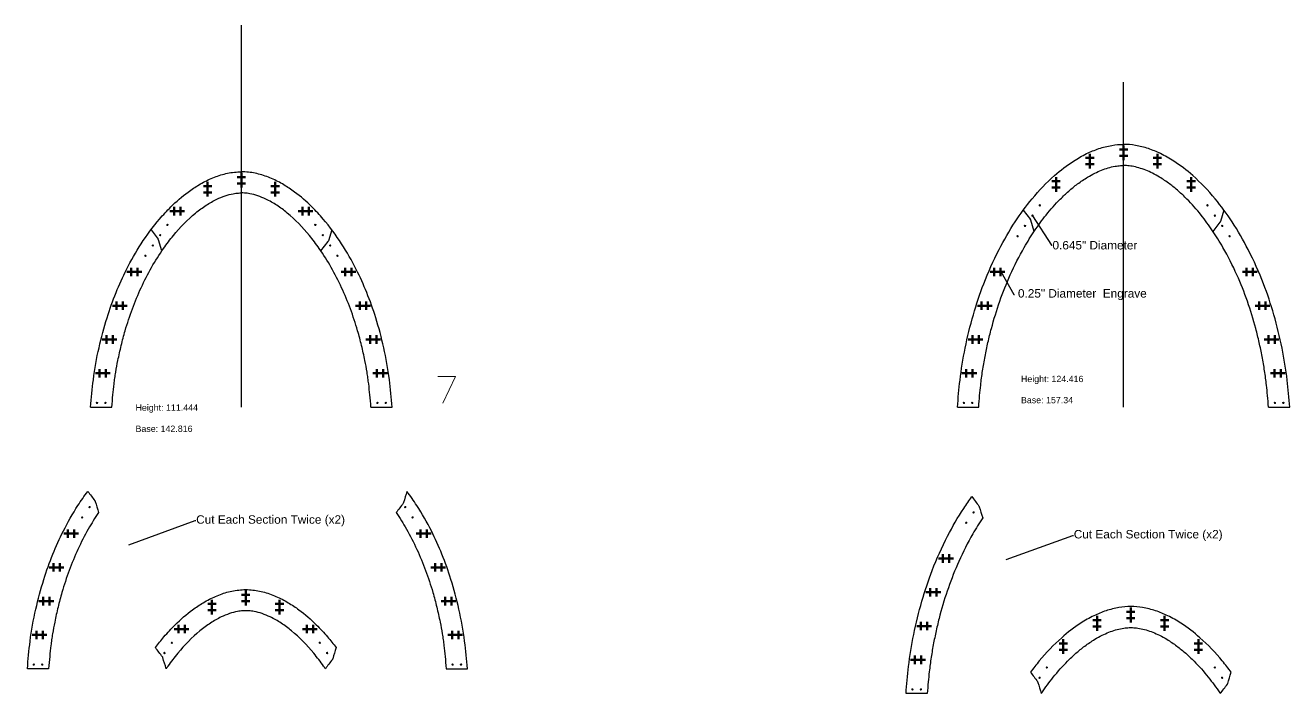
# Model space of a CAD drawing. Header units: inches. Extents: x -241 to 10083, y -1696 to 1281.
# Drawn here: x 1152 to 1750, y -1476 to -1160 of the extents above; entities that cross this region are included whole.
import ezdxf
from ezdxf import colors
from ezdxf.entities.mleader import LeaderData, LeaderLine
from ezdxf.math import Vec2, Vec3

# ---------------------------------------------------------------- set-up
doc = ezdxf.new("R2010")
doc.units = ezdxf.units.IN
doc.header["$MEASUREMENT"] = 0
doc.header["$PDMODE"] = 2
doc.header["$PDSIZE"] = 2
for name, color, linetype, lineweight in [('Annotation', 7, 'Continuous', 9), ('Drilling', 3, 'Continuous', 13), ('Engrave', 4, 'Continuous', 50)]:
    doc.layers.add(name, color=color, linetype=linetype, lineweight=lineweight)
doc.styles.get("Standard").update_dxf_attribs({"font": 'Arial.ttf'})

# ---------------------------------------------------------------- blocks, each defined once
blk = doc.blocks.new('*U521')
at = {"layer": 'Engrave'}
blk.add_point((0, 0), dxfattribs=at)
blk = doc.blocks.new('*U522')
at = {"layer": 'Engrave', "color": 0, "linetype": 'ByBlock', "lineweight": -2, "transparency": 16777216}
for p in [(0, 0), (3, 0)]:
    blk.add_blockref('*U521', p, dxfattribs=at)
blk = doc.blocks.new('*U1329')
at = {"layer": 'Engrave'}
blk.add_point((0, 0), dxfattribs=at)
blk = doc.blocks.new('*U1330')
at = {"layer": 'Engrave', "color": 0, "linetype": 'ByBlock', "lineweight": -2, "transparency": 16777216}
for p in [(0, 0), (3, 0)]:
    blk.add_blockref('*U1329', p, dxfattribs=at)
blk = doc.blocks.new('*U1331')
at = {"layer": 'Engrave'}
blk.add_point((0, 0), dxfattribs=at)
blk = doc.blocks.new('*U1332')
at = {"layer": 'Engrave', "color": 0, "linetype": 'ByBlock', "lineweight": -2, "transparency": 16777216}
for p in [(0, 0), (3, 0)]:
    blk.add_blockref('*U1331', p, dxfattribs=at)
blk = doc.blocks.new('*U1333')
at = {"layer": 'Engrave'}
blk.add_point((0, 0), dxfattribs=at)
blk = doc.blocks.new('*U1334')
at = {"layer": 'Engrave', "color": 0, "linetype": 'ByBlock', "lineweight": -2, "transparency": 16777216}
for p in [(0, 0), (3, 0)]:
    blk.add_blockref('*U1333', p, dxfattribs=at)
blk = doc.blocks.new('*U1335')
at = {"layer": 'Engrave'}
blk.add_point((0, 0), dxfattribs=at)
blk = doc.blocks.new('*U1336')
at = {"layer": 'Engrave', "color": 0, "linetype": 'ByBlock', "lineweight": -2, "transparency": 16777216}
for p in [(0, 0), (3, 0)]:
    blk.add_blockref('*U1335', p, dxfattribs=at)
blk = doc.blocks.new('*U1337')
at = {"layer": 'Engrave'}
blk.add_point((0, 0), dxfattribs=at)
blk = doc.blocks.new('*U1338')
at = {"layer": 'Engrave', "color": 0, "linetype": 'ByBlock', "lineweight": -2, "transparency": 16777216}
for p in [(0, 0), (3, 0)]:
    blk.add_blockref('*U1337', p, dxfattribs=at)
blk = doc.blocks.new('*U1339')
at = {"layer": 'Engrave'}
blk.add_point((0, 0), dxfattribs=at)
blk = doc.blocks.new('*U1340')
at = {"layer": 'Engrave', "color": 0, "linetype": 'ByBlock', "lineweight": -2, "transparency": 16777216}
for p in [(0, 0), (3, 0)]:
    blk.add_blockref('*U1339', p, dxfattribs=at)
blk = doc.blocks.new('*U1341')
at = {"layer": 'Engrave'}
blk.add_point((0, 0), dxfattribs=at)
blk = doc.blocks.new('*U1342')
at = {"layer": 'Engrave', "color": 0, "linetype": 'ByBlock', "lineweight": -2, "transparency": 16777216}
for p in [(0, 0), (3, 0)]:
    blk.add_blockref('*U1341', p, dxfattribs=at)
blk = doc.blocks.new('*U1343')
at = {"layer": 'Engrave'}
blk.add_point((0, 0), dxfattribs=at)
blk = doc.blocks.new('*U1344')
at = {"layer": 'Engrave', "color": 0, "linetype": 'ByBlock', "lineweight": -2, "transparency": 16777216}
for p in [(0, 0), (3, 0)]:
    blk.add_blockref('*U1343', p, dxfattribs=at)
blk = doc.blocks.new('*U1345')
at = {"layer": 'Engrave'}
blk.add_point((0, 0), dxfattribs=at)
blk = doc.blocks.new('*U1346')
at = {"layer": 'Engrave', "color": 0, "linetype": 'ByBlock', "lineweight": -2, "transparency": 16777216}
for p in [(0, 0), (3, 0)]:
    blk.add_blockref('*U1345', p, dxfattribs=at)
blk = doc.blocks.new('*U1347')
at = {"layer": 'Engrave'}
blk.add_point((0, 0), dxfattribs=at)
blk = doc.blocks.new('*U1348')
at = {"layer": 'Engrave', "color": 0, "linetype": 'ByBlock', "lineweight": -2, "transparency": 16777216}
for p in [(0, 0), (3, 0)]:
    blk.add_blockref('*U1347', p, dxfattribs=at)
blk = doc.blocks.new('*U1349')
at = {"layer": 'Engrave'}
blk.add_point((0, 0), dxfattribs=at)
blk = doc.blocks.new('*U1350')
at = {"layer": 'Engrave', "color": 0, "linetype": 'ByBlock', "lineweight": -2, "transparency": 16777216}
for p in [(0, 0), (3, 0)]:
    blk.add_blockref('*U1349', p, dxfattribs=at)
blk = doc.blocks.new('*U1351')
at = {"layer": 'Engrave'}
blk.add_point((0, 0), dxfattribs=at)
blk = doc.blocks.new('*U1352')
at = {"layer": 'Engrave', "color": 0, "linetype": 'ByBlock', "lineweight": -2, "transparency": 16777216}
for p in [(0, 0), (3, 0)]:
    blk.add_blockref('*U1351', p, dxfattribs=at)
blk = doc.blocks.new('*U1353')
at = {"layer": 'Engrave'}
blk.add_point((0, 0), dxfattribs=at)
blk = doc.blocks.new('*U1354')
at = {"layer": 'Engrave', "color": 0, "linetype": 'ByBlock', "lineweight": -2, "transparency": 16777216}
for p in [(0, 0), (3, 0)]:
    blk.add_blockref('*U1353', p, dxfattribs=at)
blk = doc.blocks.new('*U1355')
at = {"layer": 'Engrave'}
blk.add_point((0, 0), dxfattribs=at)
blk = doc.blocks.new('*U1356')
at = {"layer": 'Engrave', "color": 0, "linetype": 'ByBlock', "lineweight": -2, "transparency": 16777216}
for p in [(0, 0), (3, 0)]:
    blk.add_blockref('*U1355', p, dxfattribs=at)
blk = doc.blocks.new('*U1357')
at = {"layer": 'Engrave'}
blk.add_point((0, 0), dxfattribs=at)
blk = doc.blocks.new('*U1358')
at = {"layer": 'Engrave', "color": 0, "linetype": 'ByBlock', "lineweight": -2, "transparency": 16777216}
for p in [(0, 0), (3, 0)]:
    blk.add_blockref('*U1357', p, dxfattribs=at)
blk = doc.blocks.new('*U1359')
at = {"layer": 'Engrave'}
blk.add_point((0, 0), dxfattribs=at)
blk = doc.blocks.new('*U1360')
at = {"layer": 'Engrave', "color": 0, "linetype": 'ByBlock', "lineweight": -2, "transparency": 16777216}
for p in [(0, 0), (3, 0)]:
    blk.add_blockref('*U1359', p, dxfattribs=at)
blk = doc.blocks.new('*U1361')
at = {"layer": 'Engrave'}
blk.add_point((0, 0), dxfattribs=at)
blk = doc.blocks.new('*U1362')
at = {"layer": 'Engrave', "color": 0, "linetype": 'ByBlock', "lineweight": -2, "transparency": 16777216}
for p in [(0, 0), (3, 0)]:
    blk.add_blockref('*U1361', p, dxfattribs=at)
blk = doc.blocks.new('*U1363')
at = {"layer": 'Engrave'}
blk.add_point((0, 0), dxfattribs=at)
blk = doc.blocks.new('*U1364')
at = {"layer": 'Engrave', "color": 0, "linetype": 'ByBlock', "lineweight": -2, "transparency": 16777216}
for p in [(0, 0), (3, 0)]:
    blk.add_blockref('*U1363', p, dxfattribs=at)
blk = doc.blocks.new('*U1365')
at = {"layer": 'Engrave'}
blk.add_point((0, 0), dxfattribs=at)
blk = doc.blocks.new('*U1366')
at = {"layer": 'Engrave', "color": 0, "linetype": 'ByBlock', "lineweight": -2, "transparency": 16777216}
for p in [(0, 0), (3, 0)]:
    blk.add_blockref('*U1365', p, dxfattribs=at)
blk = doc.blocks.new('*U1367')
at = {"layer": 'Engrave'}
blk.add_point((0, 0), dxfattribs=at)
blk = doc.blocks.new('*U1368')
at = {"layer": 'Engrave', "color": 0, "linetype": 'ByBlock', "lineweight": -2, "transparency": 16777216}
for p in [(0, 0), (3, 0)]:
    blk.add_blockref('*U1367', p, dxfattribs=at)
blk = doc.blocks.new('*U1369')
at = {"layer": 'Engrave'}
blk.add_point((0, 0), dxfattribs=at)
blk = doc.blocks.new('*U1370')
at = {"layer": 'Engrave', "color": 0, "linetype": 'ByBlock', "lineweight": -2, "transparency": 16777216}
for p in [(0, 0), (3, 0)]:
    blk.add_blockref('*U1369', p, dxfattribs=at)
blk = doc.blocks.new('*U1379')
at = {"layer": 'Engrave'}
blk.add_point((0, 0), dxfattribs=at)
blk = doc.blocks.new('*U1380')
at = {"layer": 'Engrave', "color": 0, "linetype": 'ByBlock', "lineweight": -2, "transparency": 16777216}
for p in [(0, 0), (3, 0)]:
    blk.add_blockref('*U1379', p, dxfattribs=at)
blk = doc.blocks.new('*U1381')
at = {"layer": 'Engrave'}
blk.add_point((0, 0), dxfattribs=at)
blk = doc.blocks.new('*U1382')
at = {"layer": 'Engrave', "color": 0, "linetype": 'ByBlock', "lineweight": -2, "transparency": 16777216}
for p in [(0, 0), (3, 0)]:
    blk.add_blockref('*U1381', p, dxfattribs=at)
blk = doc.blocks.new('*U1383')
at = {"layer": 'Engrave'}
blk.add_point((0, 0), dxfattribs=at)
blk = doc.blocks.new('*U1384')
at = {"layer": 'Engrave', "color": 0, "linetype": 'ByBlock', "lineweight": -2, "transparency": 16777216}
for p in [(0, 0), (3, 0)]:
    blk.add_blockref('*U1383', p, dxfattribs=at)
blk = doc.blocks.new('*U1385')
at = {"layer": 'Engrave'}
blk.add_point((0, 0), dxfattribs=at)
blk = doc.blocks.new('*U1386')
at = {"layer": 'Engrave', "color": 0, "linetype": 'ByBlock', "lineweight": -2, "transparency": 16777216}
for p in [(0, 0), (3, 0)]:
    blk.add_blockref('*U1385', p, dxfattribs=at)
blk = doc.blocks.new('*U1387')
at = {"layer": 'Engrave'}
blk.add_point((0, 0), dxfattribs=at)
blk = doc.blocks.new('*U1388')
at = {"layer": 'Engrave', "color": 0, "linetype": 'ByBlock', "lineweight": -2, "transparency": 16777216}
for p in [(0, 0), (3, 0)]:
    blk.add_blockref('*U1387', p, dxfattribs=at)
blk = doc.blocks.new('*U1389')
at = {"layer": 'Engrave'}
blk.add_point((0, 0), dxfattribs=at)
blk = doc.blocks.new('*U1390')
at = {"layer": 'Engrave', "color": 0, "linetype": 'ByBlock', "lineweight": -2, "transparency": 16777216}
for p in [(0, 0), (3, 0)]:
    blk.add_blockref('*U1389', p, dxfattribs=at)
blk = doc.blocks.new('*U1391')
at = {"layer": 'Engrave'}
blk.add_point((0, 0), dxfattribs=at)
blk = doc.blocks.new('*U1392')
at = {"layer": 'Engrave', "color": 0, "linetype": 'ByBlock', "lineweight": -2, "transparency": 16777216}
for p in [(0, 0), (3, 0)]:
    blk.add_blockref('*U1391', p, dxfattribs=at)
blk = doc.blocks.new('*U1438')
at = {"layer": 'Engrave'}
blk.add_point((0, 0), dxfattribs=at)
blk = doc.blocks.new('*U1439')
at = {"layer": 'Engrave', "color": 0, "linetype": 'ByBlock', "lineweight": -2, "transparency": 16777216}
for p in [(0, 0), (3, 0)]:
    blk.add_blockref('*U1438', p, dxfattribs=at)
blk = doc.blocks.new('*U1440')
at = {"layer": 'Engrave'}
blk.add_point((0, 0), dxfattribs=at)
blk = doc.blocks.new('*U1441')
at = {"layer": 'Engrave', "color": 0, "linetype": 'ByBlock', "lineweight": -2, "transparency": 16777216}
for p in [(0, 0), (3, 0)]:
    blk.add_blockref('*U1440', p, dxfattribs=at)
blk = doc.blocks.new('*U1442')
at = {"layer": 'Engrave'}
blk.add_point((0, 0), dxfattribs=at)
blk = doc.blocks.new('*U1443')
at = {"layer": 'Engrave', "color": 0, "linetype": 'ByBlock', "lineweight": -2, "transparency": 16777216}
for p in [(0, 0), (3, 0)]:
    blk.add_blockref('*U1442', p, dxfattribs=at)
blk = doc.blocks.new('*U1444')
at = {"layer": 'Engrave'}
blk.add_point((0, 0), dxfattribs=at)
blk = doc.blocks.new('*U1445')
at = {"layer": 'Engrave', "color": 0, "linetype": 'ByBlock', "lineweight": -2, "transparency": 16777216}
for p in [(0, 0), (3, 0)]:
    blk.add_blockref('*U1444', p, dxfattribs=at)
blk = doc.blocks.new('*U1446')
at = {"layer": 'Engrave'}
blk.add_point((0, 0), dxfattribs=at)
blk = doc.blocks.new('*U1447')
at = {"layer": 'Engrave', "color": 0, "linetype": 'ByBlock', "lineweight": -2, "transparency": 16777216}
for p in [(0, 0), (3, 0)]:
    blk.add_blockref('*U1446', p, dxfattribs=at)
blk = doc.blocks.new('*U1448')
at = {"layer": 'Engrave'}
blk.add_point((0, 0), dxfattribs=at)
blk = doc.blocks.new('*U1449')
at = {"layer": 'Engrave', "color": 0, "linetype": 'ByBlock', "lineweight": -2, "transparency": 16777216}
for p in [(0, 0), (3, 0)]:
    blk.add_blockref('*U1448', p, dxfattribs=at)
blk = doc.blocks.new('*U1450')
at = {"layer": 'Engrave'}
blk.add_point((0, 0), dxfattribs=at)
blk = doc.blocks.new('*U1451')
at = {"layer": 'Engrave', "color": 0, "linetype": 'ByBlock', "lineweight": -2, "transparency": 16777216}
for p in [(0, 0), (3, 0)]:
    blk.add_blockref('*U1450', p, dxfattribs=at)
blk = doc.blocks.new('*U1452')
at = {"layer": 'Engrave'}
blk.add_point((0, 0), dxfattribs=at)
blk = doc.blocks.new('*U1453')
at = {"layer": 'Engrave', "color": 0, "linetype": 'ByBlock', "lineweight": -2, "transparency": 16777216}
for p in [(0, 0), (3, 0)]:
    blk.add_blockref('*U1452', p, dxfattribs=at)
blk = doc.blocks.new('*U1454')
at = {"layer": 'Engrave'}
blk.add_point((0, 0), dxfattribs=at)
blk = doc.blocks.new('*U1455')
at = {"layer": 'Engrave', "color": 0, "linetype": 'ByBlock', "lineweight": -2, "transparency": 16777216}
for p in [(0, 0), (3, 0)]:
    blk.add_blockref('*U1454', p, dxfattribs=at)
blk = doc.blocks.new('*U1456')
at = {"layer": 'Engrave'}
blk.add_point((0, 0), dxfattribs=at)
blk = doc.blocks.new('*U1457')
at = {"layer": 'Engrave', "color": 0, "linetype": 'ByBlock', "lineweight": -2, "transparency": 16777216}
for p in [(0, 0), (3, 0)]:
    blk.add_blockref('*U1456', p, dxfattribs=at)
blk = doc.blocks.new('*U1458')
at = {"layer": 'Engrave'}
blk.add_point((0, 0), dxfattribs=at)
blk = doc.blocks.new('*U1459')
at = {"layer": 'Engrave', "color": 0, "linetype": 'ByBlock', "lineweight": -2, "transparency": 16777216}
for p in [(0, 0), (3, 0)]:
    blk.add_blockref('*U1458', p, dxfattribs=at)
blk = doc.blocks.new('*U1460')
at = {"layer": 'Engrave'}
blk.add_point((0, 0), dxfattribs=at)
blk = doc.blocks.new('*U1461')
at = {"layer": 'Engrave', "color": 0, "linetype": 'ByBlock', "lineweight": -2, "transparency": 16777216}
for p in [(0, 0), (3, 0)]:
    blk.add_blockref('*U1460', p, dxfattribs=at)
blk = doc.blocks.new('*U1462')
at = {"layer": 'Engrave'}
blk.add_point((0, 0), dxfattribs=at)
blk = doc.blocks.new('*U1463')
at = {"layer": 'Engrave', "color": 0, "linetype": 'ByBlock', "lineweight": -2, "transparency": 16777216}
for p in [(0, 0), (3, 0)]:
    blk.add_blockref('*U1462', p, dxfattribs=at)
blk = doc.blocks.new('*U1464')
at = {"layer": 'Engrave'}
blk.add_point((0, 0), dxfattribs=at)
blk = doc.blocks.new('*U1465')
at = {"layer": 'Engrave', "color": 0, "linetype": 'ByBlock', "lineweight": -2, "transparency": 16777216}
for p in [(0, 0), (3, 0)]:
    blk.add_blockref('*U1464', p, dxfattribs=at)
blk = doc.blocks.new('*U1466')
at = {"layer": 'Engrave'}
blk.add_point((0, 0), dxfattribs=at)
blk = doc.blocks.new('*U1467')
at = {"layer": 'Engrave', "color": 0, "linetype": 'ByBlock', "lineweight": -2, "transparency": 16777216}
for p in [(0, 0), (3, 0)]:
    blk.add_blockref('*U1466', p, dxfattribs=at)
blk = doc.blocks.new('*U1468')
at = {"layer": 'Engrave'}
blk.add_point((0, 0), dxfattribs=at)
blk = doc.blocks.new('*U1469')
at = {"layer": 'Engrave', "color": 0, "linetype": 'ByBlock', "lineweight": -2, "transparency": 16777216}
for p in [(0, 0), (3, 0)]:
    blk.add_blockref('*U1468', p, dxfattribs=at)
blk = doc.blocks.new('*U1470')
at = {"layer": 'Engrave'}
blk.add_point((0, 0), dxfattribs=at)
blk = doc.blocks.new('*U1471')
at = {"layer": 'Engrave', "color": 0, "linetype": 'ByBlock', "lineweight": -2, "transparency": 16777216}
for p in [(0, 0), (3, 0)]:
    blk.add_blockref('*U1470', p, dxfattribs=at)
blk = doc.blocks.new('*U1472')
at = {"layer": 'Engrave'}
blk.add_point((0, 0), dxfattribs=at)
blk = doc.blocks.new('*U1473')
at = {"layer": 'Engrave', "color": 0, "linetype": 'ByBlock', "lineweight": -2, "transparency": 16777216}
for p in [(0, 0), (3, 0)]:
    blk.add_blockref('*U1472', p, dxfattribs=at)
blk = doc.blocks.new('*U1474')
at = {"layer": 'Engrave'}
blk.add_point((0, 0), dxfattribs=at)
blk = doc.blocks.new('*U1475')
at = {"layer": 'Engrave', "color": 0, "linetype": 'ByBlock', "lineweight": -2, "transparency": 16777216}
for p in [(0, 0), (3, 0)]:
    blk.add_blockref('*U1474', p, dxfattribs=at)

msp = doc.modelspace()

# ---------------------------------------------------------------- linework, layer by layer
at = {"transparency": 33554687}
for p, q in [((1253.97619, -1340.6088), (1253.97619, -1159.79582)), ((1182.56844, -1340.6088), (1192.60425, -1340.6088)), ((1315.34812, -1340.6088), (1325.38394, -1340.6088))]:
    msp.add_line(p, q, dxfattribs=at)
for p, q in [((1671.78294, -1340.6088), (1671.78294, -1186.77507)), ((1624.25989, -1247.33956), (1627.62707, -1251.77997)), ((1719.30599, -1247.33956), (1717.6928, -1252.67368)), ((1211.17753, -1256.61171), (1214.52996, -1261.02354)), ((1296.77484, -1256.61171), (1295.1761, -1261.91708)), ((1629.40064, -1257.42885), (1627.78745, -1252.09472)), ((1714.16524, -1257.42885), (1717.53243, -1252.98843)), ((1216.28996, -1266.6454), (1214.69122, -1261.34003)), ((1291.66242, -1266.6454), (1295.01484, -1262.23357)), ((1593.11279, -1340.6088), (1603.14591, -1340.6088)), ((1740.41997, -1340.6088), (1750.45309, -1340.6088))]:
    msp.add_line(p, q)
for points, knots in [([(1593.11279, -1340.6088), (1593.46111, -1336.32939), (1594.22384, -1326.95882), (1596.63236, -1312.31728), (1600.32794, -1297.07158), (1605.56201, -1281.41843), (1612.12697, -1266.65201), (1619.90403, -1253.2031), (1628.57335, -1241.3215), (1637.83752, -1231.56843), (1646.77583, -1224.66464), (1653.95504, -1220.58269), (1660.02879, -1218.06147), (1665.95683, -1216.56987), (1669.87515, -1216.17819), (1671.78294, -1216.19291)], [0, 0, 0, 0, 20.323494166, 44.502167636, 70.167109962, 94.523789449, 122.556892481, 146.52927907, 167.948113322, 192.070462562, 209.954980482, 221.215556976, 231.071621549, 241.03618895, 249.925332968, 249.925332968, 249.925332968, 249.925332968]), ([(1750.45309, -1340.6088), (1750.10476, -1336.32939), (1749.34203, -1326.95882), (1746.93352, -1312.31728), (1743.23793, -1297.07158), (1738.00386, -1281.41843), (1731.43891, -1266.65201), (1723.66185, -1253.2031), (1714.99252, -1241.3215), (1705.72835, -1231.56843), (1696.79004, -1224.66464), (1689.61084, -1220.58269), (1683.53709, -1218.06147), (1677.60905, -1216.56987), (1673.69072, -1216.17819), (1671.78294, -1216.19291)], [0, 0, 0, 0, 20.323494166, 44.502167636, 70.167109962, 94.523789449, 122.556892481, 146.52927907, 167.948113322, 192.070462562, 209.954980482, 221.215556976, 231.071621549, 241.03618895, 249.925332968, 249.925332968, 249.925332968, 249.925332968]), ([(1603.14591, -1340.6088), (1603.29786, -1338.74568), (1603.44984, -1336.90649), (1603.76379, -1333.44956), (1603.92344, -1331.82729), (1604.22952, -1329.0871), (1604.36691, -1327.95922), (1604.66681, -1325.69571), (1604.82858, -1324.56383), (1605.34783, -1321.16832), (1605.73927, -1318.90485), (1606.59742, -1314.41906), (1607.06182, -1312.19726), (1608.06483, -1307.78375), (1608.60437, -1305.58918), (1610.34182, -1299.0474), (1611.6597, -1294.74121), (1614.63179, -1286.26135), (1616.28515, -1282.08819), (1620.10914, -1273.5376), (1622.31508, -1269.17447), (1626.27952, -1262.26773), (1627.91475, -1259.63293), (1631.36066, -1254.51839), (1633.1698, -1252.04246), (1637.20428, -1246.99734), (1639.45224, -1244.45394), (1643.10825, -1240.77433), (1644.43774, -1239.52066), (1647.16499, -1237.12567), (1648.55709, -1235.98956), (1651.53373, -1233.75871), (1653.12608, -1232.67713), (1655.867, -1231.02065), (1657.00096, -1230.39293), (1659.20423, -1229.29145), (1660.26821, -1228.81167), (1662.38594, -1227.97074), (1663.43676, -1227.61058), (1665.57467, -1226.99893), (1666.6555, -1226.74915), (1668.18688, -1226.47916), (1668.6374, -1226.41059), (1669.50781, -1226.3016), (1669.93019, -1226.26072), (1670.80559, -1226.20291), (1671.25664, -1226.18915), (1671.70575, -1226.19262), (1671.70706, -1226.19263), (1671.70837, -1226.19264), (1671.70967, -1226.19265), (1671.7341, -1226.19284), (1671.75852, -1226.19303), (1671.78294, -1226.19322)], [1.28666097, 1.28666097, 1.28666097, 1.28666097, 10.167609895, 10.167609895, 18.212606472, 18.212606472, 23.941249627, 23.941249627, 29.669892782, 29.669892782, 41.127179092, 41.127179092, 52.393417412, 52.393417412, 63.659655732, 63.659655732, 86.192132373, 86.192132373, 108.724609013, 108.724609013, 133.396367099, 133.396367099, 149.185534131, 149.185534131, 164.974701164, 164.974701164, 182.682851638, 182.682851638, 192.391965618, 192.391965618, 202.101079597, 202.101079597, 212.75445595, 212.75445595, 220.143303924, 220.143303924, 227.002124949, 227.002124949, 233.860945975, 233.860945975, 240.719767001, 240.719767001, 243.676565399, 243.676565399, 246.633363798, 246.633363798, 249.925332968, 249.925332968, 249.925332968, 249.934931785, 249.934931785, 249.934931785, 250.11394392, 250.11394392, 250.11394392, 250.11394392]), ([(1671.7222, -1224.5927), (1671.74638, -1224.59288), (1671.77056, -1224.59307), (1671.79498, -1224.59326), (1671.79522, -1224.59327), (1671.79547, -1224.59327)], [249.9349317852, 249.9349317852, 249.9349317852, 249.9349317852, 250.1121537985, 250.1121537985, 250.1139439199, 250.1139439199, 250.1139439199, 250.1139439199]), ([(1671.741, -1222.19277), (1671.76518, -1222.19296), (1671.78935, -1222.19315), (1671.81377, -1222.19334), (1671.81402, -1222.19334), (1671.81426, -1222.19334)], [249.9349317852, 249.9349317852, 249.9349317852, 249.9349317852, 250.1121537985, 250.1121537985, 250.1139439199, 250.1139439199, 250.1139439199, 250.1139439199]), ([(1671.82488, -1222.19277), (1671.8007, -1222.19296), (1671.77652, -1222.19315), (1671.7521, -1222.19334), (1671.75186, -1222.19334), (1671.75161, -1222.19334)], [249.9349317852, 249.9349317852, 249.9349317852, 249.9349317852, 250.1121537985, 250.1121537985, 250.1139439199, 250.1139439199, 250.1139439199, 250.1139439199]), ([(1671.84367, -1224.5927), (1671.8195, -1224.59288), (1671.79532, -1224.59307), (1671.7709, -1224.59326), (1671.77065, -1224.59327), (1671.77041, -1224.59327)], [249.9349317852, 249.9349317852, 249.9349317852, 249.9349317852, 250.1121537985, 250.1121537985, 250.1139439199, 250.1139439199, 250.1139439199, 250.1139439199]), ([(1740.41997, -1340.6088), (1740.26802, -1338.74568), (1740.11604, -1336.90649), (1739.80209, -1333.44956), (1739.64243, -1331.82729), (1739.33636, -1329.0871), (1739.19896, -1327.95922), (1738.89906, -1325.69571), (1738.7373, -1324.56383), (1738.21805, -1321.16832), (1737.82661, -1318.90485), (1736.96846, -1314.41906), (1736.50406, -1312.19726), (1735.50105, -1307.78375), (1734.96151, -1305.58918), (1733.22406, -1299.0474), (1731.90618, -1294.74121), (1728.93408, -1286.26135), (1727.28072, -1282.08819), (1723.45674, -1273.5376), (1721.2508, -1269.17447), (1717.28635, -1262.26773), (1715.65112, -1259.63293), (1712.20521, -1254.51839), (1710.39608, -1252.04246), (1706.3616, -1246.99734), (1704.11364, -1244.45394), (1700.45763, -1240.77433), (1699.12813, -1239.52066), (1696.40088, -1237.12567), (1695.00879, -1235.98956), (1692.03214, -1233.75871), (1690.43979, -1232.67713), (1687.69887, -1231.02065), (1686.56492, -1230.39293), (1684.36165, -1229.29145), (1683.29767, -1228.81167), (1681.17994, -1227.97074), (1680.12912, -1227.61058), (1677.99121, -1226.99893), (1676.91038, -1226.74915), (1675.379, -1226.47916), (1674.92848, -1226.41059), (1674.05806, -1226.3016), (1673.63568, -1226.26072), (1672.76029, -1226.20291), (1672.30923, -1226.18915), (1671.86013, -1226.19262), (1671.85882, -1226.19263), (1671.85751, -1226.19264), (1671.8562, -1226.19265), (1671.83178, -1226.19284), (1671.80736, -1226.19303), (1671.78294, -1226.19322)], [1.28666097, 1.28666097, 1.28666097, 1.28666097, 10.167609895, 10.167609895, 18.212606472, 18.212606472, 23.941249627, 23.941249627, 29.669892782, 29.669892782, 41.127179092, 41.127179092, 52.393417412, 52.393417412, 63.659655732, 63.659655732, 86.192132373, 86.192132373, 108.724609013, 108.724609013, 133.396367099, 133.396367099, 149.185534131, 149.185534131, 164.974701164, 164.974701164, 182.682851638, 182.682851638, 192.391965618, 192.391965618, 202.101079597, 202.101079597, 212.75445595, 212.75445595, 220.143303924, 220.143303924, 227.002124949, 227.002124949, 233.860945975, 233.860945975, 240.719767001, 240.719767001, 243.676565399, 243.676565399, 246.633363798, 246.633363798, 249.925332968, 249.925332968, 249.925332968, 249.934931785, 249.934931785, 249.934931785, 250.11394392, 250.11394392, 250.11394392, 250.11394392]), ([(1186.34931, -1390.5456), (1185.8164, -1388.77714), (1185.28349, -1387.00868), (1184.75057, -1385.24022), (1184.71641, -1385.12685), (1184.66095, -1385.018), (1184.58931, -1384.92373), (1183.47184, -1383.45312), (1182.35437, -1381.98251), (1181.23689, -1380.5119), (1179.60318, -1382.68144), (1175.39441, -1388.7254), (1169.75829, -1398.63763), (1164.4482, -1410.39269), (1160.01587, -1422.77562), (1156.36321, -1436.55207), (1153.79499, -1450.71899), (1152.99496, -1460.1711), (1152.62779, -1464.50899), (1155.97307, -1464.50899), (1159.31834, -1464.50899), (1162.66361, -1464.50899), (1162.83097, -1462.53642), (1162.99837, -1460.59432), (1163.35062, -1456.94756), (1163.53247, -1455.2373), (1163.85505, -1452.62183), (1163.97851, -1451.69584), (1164.24496, -1449.83773), (1164.38745, -1448.90851), (1164.8417, -1446.12075), (1165.18022, -1444.26212), (1166.02438, -1440.03899), (1166.55028, -1437.67107), (1167.69477, -1432.97698), (1168.31521, -1430.64813), (1170.00492, -1424.84287), (1171.14216, -1421.39302), (1173.6681, -1414.59263), (1175.05506, -1411.24394), (1178.0791, -1404.69103), (1179.71724, -1401.48376), (1183.0078, -1395.6884), (1184.62891, -1393.07351), (1186.34931, -1390.5456)], [0, 0, 0, 0, 1, 1, 1, 1.355205823, 1.355205823, 1.355205823, 2.355205823, 2.355205823, 2.355205823, 15.204322019, 37.166539936, 56.248839232, 76.211710357, 99.36994865, 123.662164356, 144.266827475, 144.266827475, 144.266827475, 145.266827475, 145.266827475, 145.266827475, 154.677365637, 154.677365637, 163.238765666, 163.238765666, 167.990385144, 167.990385144, 172.742004622, 172.742004622, 182.245243579, 182.245243579, 194.346756866, 194.346756866, 206.448270153, 206.448270153, 224.789998573, 224.789998573, 243.131726993, 243.131726993, 261.473455413, 261.473455413, 277.292168648, 277.292168648, 277.292168648, 277.292168648]), ([(1361.00206, -1464.50899), (1357.65679, -1464.50899), (1354.31152, -1464.50899), (1350.96625, -1464.50899), (1350.79889, -1462.53642), (1350.63149, -1460.59432), (1350.27924, -1456.94756), (1350.09738, -1455.23729), (1349.77481, -1452.62183), (1349.65135, -1451.69584), (1349.3849, -1449.83773), (1349.2424, -1448.90851), (1348.78816, -1446.12075), (1348.44964, -1444.26212), (1347.60547, -1440.03899), (1347.07958, -1437.67107), (1345.93509, -1432.97697), (1345.31465, -1430.64813), (1343.62494, -1424.84286), (1342.4877, -1421.39302), (1339.96175, -1414.59262), (1338.5748, -1411.24394), (1335.55075, -1404.69103), (1333.91261, -1401.48375), (1330.62206, -1395.6884), (1329.00095, -1393.07351), (1327.28054, -1390.54559), (1328.39802, -1389.07498), (1329.51549, -1387.60437), (1330.63297, -1386.13376), (1330.7046, -1386.03949), (1330.76006, -1385.93064), (1330.79423, -1385.81727), (1331.32714, -1384.04882), (1331.86005, -1382.28036), (1332.39297, -1380.5119), (1334.02668, -1382.68144), (1338.23544, -1388.7254), (1343.87157, -1398.63763), (1349.18166, -1410.39269), (1353.61398, -1422.77561), (1357.26665, -1436.55207), (1359.83486, -1450.71899), (1360.6349, -1460.1711), (1361.00206, -1464.50899)], [0, 0, 0, 0, 1, 1, 1, 10.410538162, 10.410538162, 18.97193819, 18.97193819, 23.723557669, 23.723557669, 28.475177147, 28.475177147, 37.978416104, 37.978416104, 50.079929391, 50.079929391, 62.181442678, 62.181442678, 80.523171098, 80.523171098, 98.864899518, 98.864899518, 117.206627938, 117.206627938, 133.025341173, 133.025341173, 133.025341173, 134.025341173, 134.025341173, 134.025341173, 134.380546996, 134.380546996, 134.380546996, 135.380546996, 135.380546996, 135.380546996, 148.229663192, 170.191881109, 189.274180405, 209.23705153, 232.395289823, 256.687505529, 277.292168648, 277.292168648, 277.292168648, 277.292168648]), ([(1605.04286, -1393.09551), (1604.50513, -1391.31747), (1603.9674, -1389.53943), (1603.42967, -1387.76139), (1603.39558, -1387.64868), (1603.34044, -1387.54046), (1603.26929, -1387.44664), (1602.1469, -1385.9665), (1601.0245, -1384.48636), (1599.90211, -1383.00622), (1598.57055, -1384.82184), (1594.40624, -1390.84118), (1587.76919, -1402.31867), (1581.20423, -1417.08509), (1575.97016, -1432.73825), (1572.27458, -1447.98395), (1569.86606, -1462.62548), (1569.10333, -1471.99606), (1568.75501, -1476.27546), (1572.09938, -1476.27546), (1575.44375, -1476.27546), (1578.78813, -1476.27546), (1578.94008, -1474.41235), (1579.09206, -1472.57316), (1579.40601, -1469.11623), (1579.56566, -1467.49395), (1579.87174, -1464.75376), (1580.00913, -1463.62588), (1580.30903, -1461.36238), (1580.4708, -1460.23049), (1580.99005, -1456.83499), (1581.38149, -1454.57151), (1582.23964, -1450.08572), (1582.70404, -1447.86393), (1583.70705, -1443.45042), (1584.24659, -1441.25584), (1585.98404, -1434.71406), (1587.30192, -1430.40788), (1590.27401, -1421.92801), (1591.92737, -1417.75486), (1595.75136, -1409.20427), (1597.9573, -1404.84113), (1601.85062, -1398.05831), (1603.40681, -1395.54198), (1605.04286, -1393.09551)], [0, 0, 0, 0, 1, 1, 1, 1.353248411, 1.353248411, 1.353248411, 2.353248411, 2.353248411, 2.353248411, 13.009105487, 36.981492076, 65.014595108, 89.371274595, 115.036216921, 139.214890391, 159.538384557, 159.538384557, 159.538384557, 160.538384557, 160.538384557, 160.538384557, 169.419333482, 169.419333482, 177.464330058, 177.464330058, 183.192973213, 183.192973213, 188.921616369, 188.921616369, 200.378902679, 200.378902679, 211.645140999, 211.645140999, 222.911379319, 222.911379319, 245.443855959, 245.443855959, 267.976332599, 267.976332599, 292.648090686, 292.648090686, 307.711385391, 307.711385391, 307.711385391, 307.711385391]), ([(1216.75863, -1459.20361), (1217.29154, -1460.97207), (1217.82446, -1462.74053), (1218.35737, -1464.50899), (1218.63177, -1464.1058), (1218.90869, -1463.70482), (1220.66584, -1461.19795), (1222.21396, -1459.15474), (1227.07142, -1453.2569), (1230.57864, -1449.64616), (1235.95028, -1445.23703), (1237.60888, -1444.00886), (1240.98035, -1441.80365), (1242.69831, -1440.82398), (1245.71822, -1439.37898), (1247.01519, -1438.84507), (1249.57844, -1437.97685), (1250.84556, -1437.64211), (1252.95295, -1437.25316), (1253.79727, -1437.1437), (1255.10719, -1437.04868), (1255.58116, -1437.03032), (1256.0436, -1437.02871), (1256.50605, -1437.03032), (1256.98002, -1437.04868), (1258.28994, -1437.1437), (1259.13426, -1437.25316), (1261.24164, -1437.64211), (1262.50876, -1437.97685), (1265.07202, -1438.84507), (1266.36898, -1439.37898), (1269.3889, -1440.82398), (1271.10685, -1441.80365), (1274.47833, -1444.00886), (1276.13693, -1445.23703), (1281.50857, -1449.64616), (1285.01578, -1453.2569), (1289.87324, -1459.15474), (1291.42137, -1461.19795), (1293.17852, -1463.70482), (1293.45544, -1464.1058), (1293.72983, -1464.50899), (1294.84731, -1463.03838), (1295.96478, -1461.56777), (1297.08226, -1460.09716), (1297.15389, -1460.00289), (1297.20936, -1459.89404), (1297.24352, -1459.78067), (1297.77643, -1458.01221), (1298.30934, -1456.24375), (1298.84226, -1454.47529), (1297.53911, -1452.74473), (1294.55034, -1449.01145), (1288.85724, -1442.84803), (1282.60137, -1437.40972), (1276.0906, -1433.04295), (1270.40299, -1430.09121), (1264.22375, -1427.91342), (1259.35312, -1427.11587), (1256.60981, -1427.02997), (1256.0436, -1427.02867), (1255.47739, -1427.02997), (1252.73408, -1427.11587), (1247.86345, -1427.91342), (1241.68421, -1430.09121), (1235.99661, -1433.04295), (1229.48584, -1437.40972), (1223.22997, -1442.84803), (1217.53686, -1449.01145), (1214.5481, -1452.74473), (1213.24495, -1454.47529), (1214.36242, -1455.9459), (1215.4799, -1457.41651), (1216.59737, -1458.88712), (1216.66901, -1458.9814), (1216.72447, -1459.09025), (1216.75863, -1459.20361)], [0, 0, 0, 0, 1, 1, 1, 3.523015185, 3.523015185, 16.864011279, 16.864011279, 43.546003466, 43.546003466, 54.963890148, 54.963890148, 66.381776831, 66.381776831, 74.859448699, 74.859448699, 83.337120567, 83.337120567, 89.08915066, 89.08915066, 92.406452078, 92.406452078, 92.406452078, 95.723753497, 95.723753497, 101.475783589, 101.475783589, 109.953455458, 109.953455458, 118.431127326, 118.431127326, 129.849014008, 129.849014008, 141.26690069, 141.26690069, 167.948892878, 167.948892878, 181.289888972, 181.289888972, 183.812904157, 183.812904157, 183.812904157, 184.812904157, 184.812904157, 184.812904157, 185.16810998, 185.16810998, 185.16810998, 186.16810998, 186.16810998, 186.16810998, 196.417380101, 208.788679943, 225.862328887, 235.511666102, 245.853842546, 256.121335171, 266.405689137, 269.081448824, 269.081448824, 269.081448824, 271.757208511, 282.041562477, 292.309055103, 302.651231547, 312.300568762, 329.374217706, 341.745517548, 351.994787669, 351.994787669, 351.994787669, 352.994787669, 352.994787669, 352.994787669, 353.349993492, 353.349993492, 353.349993492, 353.349993492]), ([(1675.19777, -1435.03953), (1677.10555, -1435.0248), (1681.02388, -1435.41648), (1686.95192, -1436.90808), (1693.02567, -1439.42931), (1700.20488, -1443.51126), (1709.14319, -1450.41505), (1716.85092, -1458.52955), (1721.37588, -1464.3523), (1722.72082, -1466.18617), (1722.18309, -1467.96422), (1721.64536, -1469.74226), (1721.10763, -1471.5203), (1721.07355, -1471.63301), (1721.01841, -1471.74122), (1720.94726, -1471.83505), (1719.82486, -1473.31519), (1718.70247, -1474.79532), (1717.58007, -1476.27546), (1717.50123, -1476.15757), (1717.42221, -1476.03984), (1715.62005, -1473.36501), (1713.81091, -1470.88908), (1709.77643, -1465.84396), (1707.52847, -1463.30055), (1703.87246, -1459.62095), (1702.54297, -1458.36728), (1699.81572, -1455.97228), (1698.42362, -1454.83618), (1695.44698, -1452.60533), (1693.85463, -1451.52375), (1691.1137, -1449.86726), (1689.97975, -1449.23955), (1687.77648, -1448.13807), (1686.7125, -1447.65828), (1684.59477, -1446.81736), (1683.54395, -1446.4572), (1681.40604, -1445.84555), (1680.32521, -1445.59576), (1678.79383, -1445.32578), (1678.34331, -1445.25721), (1677.4729, -1445.14822), (1677.05052, -1445.10734), (1676.17512, -1445.04953), (1675.72407, -1445.03577), (1675.27496, -1445.03923), (1675.27365, -1445.03924), (1675.27234, -1445.03925), (1675.27103, -1445.03926), (1675.24661, -1445.03946), (1675.22219, -1445.03965), (1675.19777, -1445.03984), (1675.17335, -1445.03965), (1675.14893, -1445.03946), (1675.12451, -1445.03926), (1675.1232, -1445.03925), (1675.12189, -1445.03924), (1675.12058, -1445.03923), (1674.67148, -1445.03577), (1674.22042, -1445.04953), (1673.34503, -1445.10734), (1672.92265, -1445.14822), (1672.05223, -1445.25721), (1671.60171, -1445.32578), (1670.07033, -1445.59576), (1668.9895, -1445.84555), (1666.85159, -1446.4572), (1665.80077, -1446.81736), (1663.68304, -1447.65828), (1662.61906, -1448.13807), (1660.41579, -1449.23955), (1659.28184, -1449.86726), (1656.54092, -1451.52375), (1654.94856, -1452.60533), (1651.97192, -1454.83618), (1650.57983, -1455.97228), (1647.85258, -1458.36728), (1646.52308, -1459.62095), (1642.86707, -1463.30055), (1640.61911, -1465.84396), (1636.58463, -1470.88908), (1634.7755, -1473.36501), (1632.97333, -1476.03984), (1632.89431, -1476.15757), (1632.81547, -1476.27546), (1632.27774, -1474.49742), (1631.74001, -1472.71938), (1631.20228, -1470.94134), (1631.16819, -1470.82863), (1631.11305, -1470.72042), (1631.04191, -1470.62659), (1629.91951, -1469.14645), (1628.79711, -1467.66631), (1627.67472, -1466.18617), (1629.01966, -1464.3523), (1633.54462, -1458.52955), (1641.25236, -1450.41505), (1650.19067, -1443.51126), (1657.36987, -1439.42931), (1663.44362, -1436.90808), (1669.37166, -1435.41648), (1673.28999, -1435.0248), (1675.19777, -1435.03953)], [0, 0, 0, 0, 8.889144018, 18.853711418, 28.709775992, 39.970352485, 57.854870405, 81.977219646, 92.740196822, 92.740196822, 92.740196822, 93.740196822, 93.740196822, 93.740196822, 94.093445232, 94.093445232, 94.093445232, 95.093445232, 95.093445232, 95.093445232, 95.819317559, 95.819317559, 111.608484592, 111.608484592, 129.316635067, 129.316635067, 139.025749046, 139.025749046, 148.734863025, 148.734863025, 159.388239378, 159.388239378, 166.777087352, 166.777087352, 173.635908377, 173.635908377, 180.494729403, 180.494729403, 187.353550429, 187.353550429, 190.310348827, 190.310348827, 193.267147226, 193.267147226, 196.559116396, 196.559116396, 196.559116396, 196.568715213, 196.568715213, 196.568715213, 196.747727348, 196.747727348, 196.747727348, 196.926739483, 196.926739483, 196.926739483, 196.9363383, 196.9363383, 196.9363383, 200.22830747, 200.22830747, 203.185105868, 203.185105868, 206.141904267, 206.141904267, 213.000725293, 213.000725293, 219.859546318, 219.859546318, 226.718367344, 226.718367344, 234.107215317, 234.107215317, 244.760591671, 244.760591671, 254.46970565, 254.46970565, 264.178819629, 264.178819629, 281.886970104, 281.886970104, 297.676137136, 297.676137136, 298.402009464, 298.402009464, 298.402009464, 299.402009464, 299.402009464, 299.402009464, 299.755257874, 299.755257874, 299.755257874, 300.755257874, 300.755257874, 300.755257874, 311.51823505, 335.640584291, 353.525102211, 364.785678704, 374.641743278, 384.606310678, 393.495454696, 393.495454696, 393.495454696, 393.495454696])]:
    msp.add_open_spline(points, degree=3, knots=knots)
for points in [[(1671.7181, -1224.59266), (1671.71953, -1224.59267), (1671.7209, -1224.59268), (1671.7222, -1224.5927)], [(1671.73662, -1222.19273), (1671.73823, -1222.19275), (1671.73969, -1222.19276), (1671.741, -1222.19277)], [(1671.82925, -1222.19273), (1671.82765, -1222.19275), (1671.82619, -1222.19276), (1671.82488, -1222.19277)], [(1671.84778, -1224.59266), (1671.84635, -1224.59267), (1671.84498, -1224.59268), (1671.84367, -1224.5927)], [(1627.78745, -1252.09472), (1627.75336, -1251.98201), (1627.69822, -1251.8738), (1627.62707, -1251.77997)], [(1717.53243, -1252.98843), (1717.60358, -1252.8946), (1717.65871, -1252.78639), (1717.6928, -1252.67368)], [(1214.69122, -1261.34003), (1214.65705, -1261.22666), (1214.60159, -1261.11781), (1214.52996, -1261.02354)], [(1295.01484, -1262.23357), (1295.08648, -1262.1393), (1295.14194, -1262.03045), (1295.1761, -1261.91708)]]:
    msp.add_open_spline(points, degree=3)
for points, knots in [([(1182.56844, -1340.6088), (1182.9356, -1336.27091), (1183.73564, -1326.8188), (1186.30385, -1312.65188), (1189.95652, -1298.87542), (1194.38884, -1286.4925), (1199.69893, -1274.73744), (1206.40691, -1262.94014), (1213.62658, -1253.14297), (1221.16256, -1244.98445), (1227.41842, -1239.54613), (1233.92919, -1235.17937), (1239.6168, -1232.22763), (1245.79604, -1230.04984), (1250.66667, -1229.25228), (1253.40998, -1229.16638), (1253.97619, -1229.16508)], [0, 0, 0, 0, 20.604663119, 44.896878825, 68.055117118, 88.017988243, 107.100287539, 129.062505456, 152.160891773, 164.532191615, 181.60584056, 191.255177774, 201.597354218, 211.864846844, 222.14920081, 224.824960497, 224.824960497, 224.824960497, 224.824960497]), ([(1325.38394, -1340.6088), (1325.01678, -1336.27091), (1324.21674, -1326.8188), (1321.64853, -1312.65188), (1317.99586, -1298.87542), (1313.56354, -1286.4925), (1308.25344, -1274.73744), (1301.54547, -1262.94014), (1294.3258, -1253.14297), (1286.78982, -1244.98445), (1280.53396, -1239.54613), (1274.02318, -1235.17937), (1268.33558, -1232.22763), (1262.15634, -1230.04984), (1257.28571, -1229.25228), (1254.5424, -1229.16638), (1253.97619, -1229.16508)], [0, 0, 0, 0, 20.604663119, 44.896878825, 68.055117118, 88.017988243, 107.100287539, 129.062505456, 152.160891773, 164.532191615, 181.60584056, 191.255177774, 201.597354218, 211.864846844, 222.14920081, 224.824960497, 224.824960497, 224.824960497, 224.824960497]), ([(1192.60425, -1340.6088), (1192.77161, -1338.63623), (1192.93901, -1336.69413), (1193.29126, -1333.04737), (1193.47312, -1331.3371), (1193.79569, -1328.72164), (1193.91915, -1327.79565), (1194.1856, -1325.93754), (1194.3281, -1325.00832), (1194.78234, -1322.22056), (1195.12086, -1320.36193), (1195.96503, -1316.1388), (1196.49092, -1313.77088), (1197.63541, -1309.07678), (1198.25585, -1306.74794), (1199.94556, -1300.94267), (1201.0828, -1297.49283), (1203.60875, -1290.69243), (1204.9957, -1287.34375), (1208.01975, -1280.79084), (1209.65789, -1277.58356), (1213.19147, -1271.36018), (1215.08915, -1268.34094), (1218.59842, -1263.33436), (1220.14655, -1261.29115), (1225.00401, -1255.39332), (1228.51123, -1251.78257), (1233.88286, -1247.37344), (1235.54147, -1246.14528), (1238.91294, -1243.94007), (1240.6309, -1242.96039), (1243.65081, -1241.5154), (1244.94777, -1240.98148), (1247.51103, -1240.11326), (1248.77815, -1239.77852), (1250.88553, -1239.38957), (1251.72985, -1239.28012), (1253.03977, -1239.18509), (1253.51375, -1239.16674), (1253.97619, -1239.16512)], [1.338263795, 1.338263795, 1.338263795, 1.338263795, 10.748801957, 10.748801957, 19.310201986, 19.310201986, 24.061821464, 24.061821464, 28.813440942, 28.813440942, 38.316679899, 38.316679899, 50.418193186, 50.418193186, 62.519706473, 62.519706473, 80.861434893, 80.861434893, 99.203163313, 99.203163313, 117.544891733, 117.544891733, 135.886620153, 135.886620153, 149.227616247, 149.227616247, 175.909608434, 175.909608434, 187.327495116, 187.327495116, 198.745381799, 198.745381799, 207.223053667, 207.223053667, 215.700725535, 215.700725535, 221.452755628, 221.452755628, 224.770057046, 224.770057046, 224.770057046, 224.770057046]), ([(1315.34812, -1340.6088), (1315.18076, -1338.63623), (1315.01336, -1336.69413), (1314.66111, -1333.04737), (1314.47926, -1331.3371), (1314.15669, -1328.72164), (1314.03322, -1327.79565), (1313.76677, -1325.93754), (1313.62428, -1325.00832), (1313.17003, -1322.22056), (1312.83152, -1320.36193), (1311.98735, -1316.1388), (1311.46145, -1313.77088), (1310.31697, -1309.07678), (1309.69653, -1306.74794), (1308.00681, -1300.94267), (1306.86957, -1297.49283), (1304.34363, -1290.69243), (1302.95668, -1287.34375), (1299.93263, -1280.79084), (1298.29449, -1277.58356), (1294.7609, -1271.36018), (1292.86323, -1268.34094), (1289.35396, -1263.33436), (1287.80583, -1261.29115), (1282.94837, -1255.39332), (1279.44115, -1251.78257), (1274.06951, -1247.37344), (1272.41091, -1246.14528), (1269.03944, -1243.94007), (1267.32148, -1242.96039), (1264.30157, -1241.5154), (1263.0046, -1240.98148), (1260.44135, -1240.11326), (1259.17423, -1239.77852), (1257.06684, -1239.38957), (1256.22252, -1239.28012), (1254.9126, -1239.18509), (1254.43863, -1239.16674), (1253.97619, -1239.16512)], [1.338263795, 1.338263795, 1.338263795, 1.338263795, 10.748801957, 10.748801957, 19.310201986, 19.310201986, 24.061821464, 24.061821464, 28.813440942, 28.813440942, 38.316679899, 38.316679899, 50.418193186, 50.418193186, 62.519706473, 62.519706473, 80.861434893, 80.861434893, 99.203163313, 99.203163313, 117.544891733, 117.544891733, 135.886620153, 135.886620153, 149.227616247, 149.227616247, 175.909608434, 175.909608434, 187.327495116, 187.327495116, 198.745381799, 198.745381799, 207.223053667, 207.223053667, 215.700725535, 215.700725535, 221.452755628, 221.452755628, 224.770057046, 224.770057046, 224.770057046, 224.770057046])]:
    msp.add_open_spline(points, degree=3, knots=knots, dxfattribs=at)
at = {"layer": 'Annotation'}
msp.add_lwpolyline([(1349.43208, -1338.78878), (1355.43331, -1326.18621), (1347.03159, -1326.18621)], dxfattribs=at)
at = {"layer": 'Drilling'}
for centre in [(1632.0596, -1245.05931), (1711.50627, -1245.05931), (1628.57338, -1249.94257), (1714.9925, -1249.94257), (1218.96309, -1254.30367), (1288.98929, -1254.30367), (1625.08715, -1254.82583), (1718.47873, -1254.82583), (1215.47686, -1259.18693), (1292.47552, -1259.18693), (1621.60092, -1259.70909), (1721.96496, -1259.70909), (1208.5044, -1268.95344), (1211.99063, -1264.07019), (1295.96174, -1264.07019), (1299.44797, -1268.95344), (1185.58634, -1338.6088), (1189.58634, -1338.6088), (1318.36603, -1338.6088), (1322.36603, -1338.6088), (1596.12935, -1338.6088), (1600.12935, -1338.6088), (1743.43653, -1338.6088), (1747.43653, -1338.6088), (1182.04999, -1387.97038), (1331.57987, -1387.97037), (1178.56376, -1392.85364), (1335.0661, -1392.85363), (1597.24314, -1395.37576), (1600.72937, -1390.4925), (1221.0305, -1452.16725), (1291.05671, -1452.16725), (1217.54427, -1457.05051), (1294.54293, -1457.05051), (1155.6457, -1462.50899), (1159.6457, -1462.50899), (1353.98416, -1462.50899), (1357.98416, -1462.50899), (1635.47444, -1463.90593), (1714.92111, -1463.90593), (1631.98821, -1468.78919), (1718.40733, -1468.78919), (1571.77157, -1474.27546), (1575.77157, -1474.27546)]:
    msp.add_circle(centre, 0.3225, dxfattribs=at)

# ---------------------------------------------------------------- block references
at = {"layer": 'Engrave'}
for name, p, rotation in [('*U1338', (1655.78294, -1222.62991), 270), ('*U1336', (1671.76364, -1218.69284), 270), ('*U1380', (1253.98193, -1234.66508), 90), ('*U1340', (1639.78294, -1233.64313), 270), ('*U1392', (1237.97619, -1238.93561), 90), ('*U1459', (1256.04934, -1432.52866), 90), ('*U1463', (1240.0436, -1436.7992), 90), ('*U1362', (1675.17847, -1437.53946), 270), ('*U1364', (1659.19777, -1441.47653), 270), ('*U1366', (1643.19777, -1452.48975), 270)]:
    msp.add_blockref(name, p, dxfattribs=dict(at, rotation=rotation))
at = {"layer": 'Engrave', "xscale": -1}
for name, p, rotation in [('*U1350', (1687.78294, -1222.62991), 90), ('*U1352', (1703.78294, -1233.64313), 90), ('*U1449', (1269.97619, -1238.93561), 270), ('*U1467', (1272.0436, -1436.7992), 270), ('*U1368', (1691.19777, -1441.47653), 90), ('*U1370', (1707.19777, -1452.48975), 90)]:
    msp.add_blockref(name, p, dxfattribs=dict(at, rotation=rotation))
at = {"layer": 'Engrave'}
for name, p in [('*U1390', (1222.08705, -1247.81929)), ('*U1388', (1201.77827, -1276.6088)), ('*U1334', (1610.53092, -1276.6088)), ('*U1386', (1194.90099, -1292.6088)), ('*U1332', (1604.52991, -1292.6088)), ('*U1384', (1190.03312, -1308.6088)), ('*U1330', (1600.1863, -1308.6088)), ('*U1382', (1186.80423, -1324.6088)), ('*U522', (1597.24973, -1324.6088)), ('*U1457', (1171.83762, -1400.50899)), ('*U1360', (1586.17314, -1412.27546)), ('*U1455', (1164.96035, -1416.50899)), ('*U1453', (1160.09247, -1432.50899)), ('*U1358', (1580.17213, -1428.27546)), ('*U1356', (1575.82852, -1444.27546)), ('*U1451', (1156.86359, -1448.50899)), ('*U1461', (1224.15447, -1445.68287)), ('*U1354', (1572.89195, -1460.27546))]:
    msp.add_blockref(name, p, dxfattribs=at)
at = {"layer": 'Engrave', "xscale": -1}
for name, p in [('*U1447', (1285.86532, -1247.81929)), ('*U1445', (1306.17411, -1276.6088)), ('*U1348', (1733.03496, -1276.6088)), ('*U1443', (1313.05138, -1292.6088)), ('*U1346', (1739.03597, -1292.6088)), ('*U1441', (1317.91926, -1308.6088)), ('*U1344', (1743.37958, -1308.6088)), ('*U1439', (1321.14814, -1324.6088)), ('*U1342', (1746.31615, -1324.6088)), ('*U1475', (1341.79223, -1400.50899)), ('*U1473', (1348.66951, -1416.50899)), ('*U1471', (1353.53738, -1432.50899)), ('*U1465', (1287.93274, -1445.68287)), ('*U1469', (1356.76627, -1448.50899))]:
    msp.add_blockref(name, p, dxfattribs=at)

# ---------------------------------------------------------------- texts
at = {"layer": 'Annotation', "char_height": 3, "attachment_point": 1}
for s, insert in [('Height: 124.416\\P \\PBase: 157.34', (1623.16942, -1325.77344)), ('Height: 111.444\\P \\PBase: 142.816', (1203.82944, -1339.34704))]:
    msp.add_mtext_dynamic_manual_height_columns(s, width=45.2101633, gutter_width=1, heights=[0], dxfattribs=dict(at, insert=insert))

# ---------------------------------------------------------------- leaders
at = {"layer": 'Annotation'}
ml = msp.add_multileader_mtext('Standard', dxfattribs=at)
ml.set_content('\\A1;0.645" Diameter', color=256)
ml.set_leader_properties()
ml.build(insert=Vec2(0, 0))
ml.multileader.update_dxf_attribs({"text_right_attachment_type": 6, "dogleg_length": 0.36, "arrow_head_size": 0.18})
ctx = ml.context
ctx.base_point, ctx.arrow_head_size, ctx.landing_gap_size, ctx.plane_origin = Vec3(1638.01925, -1263.96718), 0.18, 0.09, Vec3(1763.20803, -1284.66973)
ctx.right_attachment = 6
notes = []
notes.append((ctx, [(1, (1, 1, 0), (1637.65925, -1263.96718), (1, 0), 0.36, [(0, [(1628.57338, -1249.94257)], 0, [])])]))
ctx.mtext.insert, ctx.mtext.flow_direction = Vec3(1638.10925, -1261.93989), 5
ml = msp.add_multileader_mtext('Standard', dxfattribs=at)
ml.set_content('\\A1; 0.25" Diameter  Engrave', color=256)
ml.set_leader_properties()
ml.build(insert=Vec2(0, 0))
ml.multileader.update_dxf_attribs({"text_right_attachment_type": 6, "dogleg_length": 0.36, "arrow_head_size": 0.18})
ctx = ml.context
ctx.base_point, ctx.arrow_head_size, ctx.landing_gap_size, ctx.plane_origin = Vec3(1620.11024, -1287.31202), 0.18, 0.09, Vec3(1745.29903, -1308.01458)
ctx.right_attachment = 6
notes.append((ctx, [(1, (1, 1, 0), (1619.75024, -1287.31202), (1, 0), 0.36, [(0, [(1613.49946, -1276.30585)], 0, [])])]))
ctx.mtext.insert, ctx.mtext.flow_direction = Vec3(1620.20024, -1284.73903), 5
ml = msp.add_multileader_mtext('Standard', dxfattribs=at)
ml.set_content('\\A1;Cut Each Section Twice (x2) ', color=256)
ml.set_leader_properties()
ml.build(insert=Vec2(0, 0))
ml.multileader.update_dxf_attribs({"text_right_attachment_type": 6, "dogleg_length": 0.36, "arrow_head_size": 0.18})
ctx = ml.context
ctx.base_point, ctx.arrow_head_size, ctx.landing_gap_size, ctx.plane_origin = Vec3(1232.4728, -1394.37446), 0.18, 0.09, Vec3(1368.01193, -1429.61385)
ctx.right_attachment = 6
notes.append((ctx, [(1, (1, 1, 0), (1232.1128, -1394.37446), (1, 0), 0.36, [(0, [(1200.44019, -1405.83218)], 0, [])])]))
ctx.mtext.insert, ctx.mtext.flow_direction = Vec3(1232.5628, -1391.82876), 5
ml = msp.add_multileader_mtext('Standard', dxfattribs=at)
ml.set_content('\\A1;Cut Each Section Twice (x2) ', color=256)
ml.set_leader_properties()
ml.build(insert=Vec2(0, 0))
ml.multileader.update_dxf_attribs({"text_right_attachment_type": 6, "dogleg_length": 0.36, "arrow_head_size": 0.18})
ctx = ml.context
ctx.base_point, ctx.arrow_head_size, ctx.landing_gap_size, ctx.plane_origin = Vec3(1648.10009, -1401.33946), 0.18, 0.09, Vec3(1783.63923, -1436.57885)
ctx.right_attachment = 6
notes.append((ctx, [(1, (1, 1, 0), (1647.74009, -1401.33946), (1, 0), 0.36, [(0, [(1616.06749, -1412.79717)], 0, [])])]))
ctx.mtext.insert, ctx.mtext.flow_direction = Vec3(1648.19009, -1398.79375), 5
for ctx, leaders in notes:
    for number, flags, end, landing, length, lines in leaders:
        leader = LeaderData()
        leader.index, (leader.has_last_leader_line, leader.has_dogleg_vector, leader.attachment_direction) = number, flags
        leader.last_leader_point, leader.dogleg_vector, leader.dogleg_length = Vec3(end), Vec3(landing), length
        for number, points, colour, breaks in lines:
            line = LeaderLine()
            line.index, line.vertices, line.color, line.breaks = number, Vec3.list(points), colors.encode_raw_color(colour), breaks
            leader.lines.append(line)
        ctx.leaders.append(leader)

doc.saveas('drawing.dxf')
